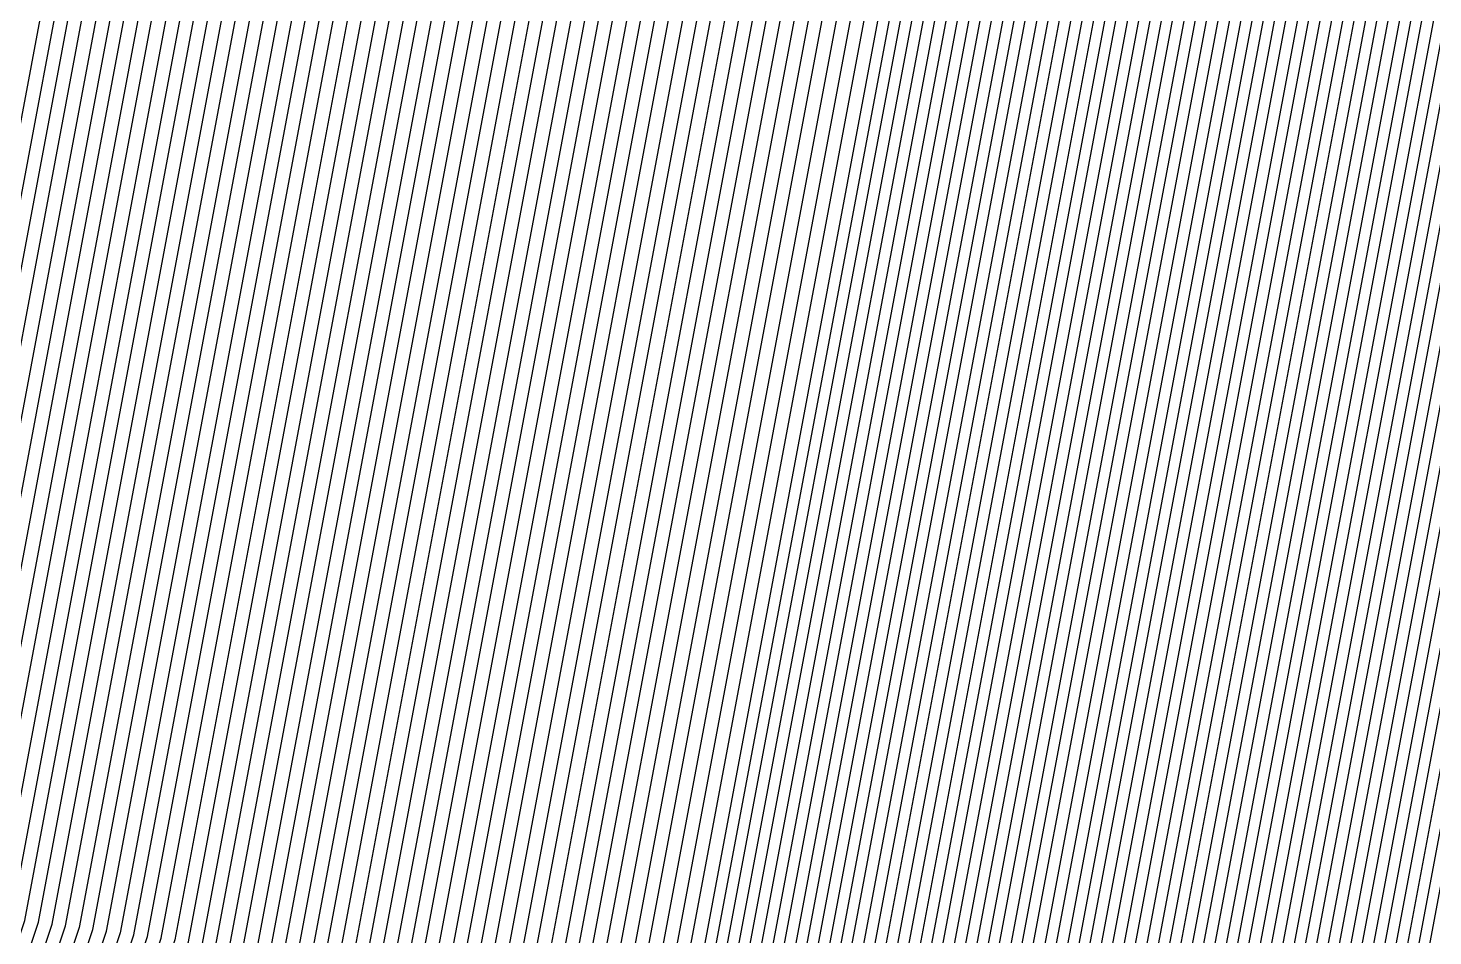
# Model space of a CAD drawing. Extents: x 7084 to 11035, y 13750 to 16729.
# Drawn here: x 8720.1 to 8791.9, y 15180.6 to 15227 of the extents above; entities that cross this region are included whole.
import ezdxf

# ---------------------------------------------------------------- set-up
doc = ezdxf.new("R2010")
doc.units = 0
doc.layers.add('Default', color=7, linetype='Continuous')

msp = doc.modelspace()

# ---------------------------------------------------------------- linework, layer by layer
at = {"layer": 'Default'}
for points in [[(8684.284, 15087.314), (8685.991, 15108.65), (8710.313, 15159.165), (8717.797, 15181.616), (8729.023, 15241.486), (8740.97, 15266.235), (8748.454, 15288.686), (8760.067, 15321.201), (8770.308, 15335.709), (8784.767, 15331.939), (8915.888, 15413.89), (8900, 15433.142), (8919.202, 15446.796), (8951.631, 15454.477), (9073.242, 15463.832), (9114.205, 15462.551), (9276.977, 15477.519), (9300.019, 15469.412), (9404.791, 15529.281), (9428.26, 15520.321), (9540.516, 15479.16), (9604.948, 15461.665)], [(8668.907, 15014.061), (8666.207, 15039.515), (8687.239, 15087.314), (8688.781, 15106.598), (8713.637, 15158.221), (8721.285, 15181.165), (8732.756, 15242.347), (8743.555, 15264.717), (8751.203, 15287.66), (8763.071, 15320.889), (8772.327, 15334.002), (8785.396, 15330.594), (8917.561, 15413.197), (8903.2, 15430.598), (8920.556, 15442.939), (8949.867, 15449.882), (9074.144, 15459.441), (9111.169, 15458.284), (9277.51, 15473.58), (9298.337, 15466.252), (9405.406, 15527.435), (9426.619, 15519.336), (9541.336, 15477.273), (9599.573, 15461.46)], [(8672.452, 15016.752), (8670.211, 15037.874), (8691.965, 15087.314), (8693.245, 15103.316), (8718.954, 15156.711), (8726.865, 15180.443), (8738.73, 15243.726), (8747.691, 15262.288), (8755.602, 15286.019), (8767.876, 15320.389), (8775.557, 15331.269), (8786.402, 15328.442), (8920.237, 15412.089), (8908.321, 15426.528), (8922.722, 15436.769), (8947.044, 15442.529), (9075.589, 15452.417), (9106.311, 15451.457), (9278.364, 15467.278), (9295.645, 15461.197), (9406.391, 15524.481), (9423.993, 15517.76), (9542.649, 15474.253), (9590.974, 15461.132)], [(8691.374, 15087.314), (8692.687, 15103.726), (8718.289, 15156.9), (8726.167, 15180.533), (8737.984, 15243.554), (8747.174, 15262.591), (8755.052, 15286.224), (8767.276, 15320.451), (8775.153, 15331.611), (8786.276, 15328.711), (8919.902, 15412.227), (8907.681, 15427.037), (8922.451, 15437.54), (8947.397, 15443.448), (9075.408, 15453.295), (9106.919, 15452.311), (9278.257, 15468.066), (9295.981, 15461.829), (9406.268, 15524.85), (9424.321, 15517.957), (9542.485, 15474.63), (9592.049, 15461.173)], [(8671.212, 15037.464), (8693.147, 15087.314), (8694.361, 15102.495), (8720.283, 15156.334), (8728.26, 15180.262), (8740.224, 15244.071), (8748.725, 15261.68), (8756.701, 15285.609), (8769.078, 15320.263), (8776.365, 15330.586), (8786.653, 15327.904), (8920.906, 15411.812), (8909.601, 15425.51), (8923.263, 15435.226), (8946.338, 15440.691), (9075.95, 15450.661), (9105.097, 15449.75), (9278.577, 15465.702), (9294.972, 15459.934), (9406.637, 15523.743), (9423.336, 15517.367), (9542.978, 15473.498), (9588.824, 15461.05)], [(8694.328, 15087.314), (8695.477, 15101.675), (8721.613, 15155.956), (8729.655, 15180.081), (8741.717, 15244.415), (8749.759, 15261.073), (8757.801, 15285.198), (8770.279, 15320.138), (8777.172, 15329.903), (8786.904, 15327.366), (8921.575, 15411.535), (8910.881, 15424.493), (8923.805, 15433.683), (8945.633, 15438.853), (9076.311, 15448.905), (9103.882, 15448.044), (9278.79, 15464.127), (9294.299, 15458.67), (9406.884, 15523.004), (9422.68, 15516.973), (9543.306, 15472.743), (9586.674, 15460.968)], [(8724.272, 15155.201), (8732.445, 15179.72), (8744.704, 15245.105), (8751.827, 15259.859), (8760, 15284.378), (8772.682, 15319.888), (8778.787, 15328.537), (8787.407, 15326.29), (8922.913, 15410.981), (8913.441, 15422.458), (8924.888, 15430.598), (8944.221, 15435.177), (9077.033, 15445.393), (9101.454, 15444.63), (9279.217, 15460.976), (9292.954, 15456.143), (9407.376, 15521.527), (9421.367, 15516.185), (9543.962, 15471.233), (9582.374, 15460.804)], [(9665.926, 15357.369), (9552.275, 15459.655), (9548.558, 15460.664), (9412.176, 15510.671), (9410.822, 15511.188), (9283.533, 15438.451), (9282.204, 15438.919), (9084.451, 15420.734), (9082.088, 15420.808), (8934.341, 15409.443), (8932.47, 15409), (8931.363, 15408.212), (8932.279, 15407.102), (8790.927, 15318.757), (8790.093, 15318.974), (8789.502, 15318.137), (8775.394, 15278.634), (8766.302, 15251.357), (8765.613, 15249.93), (8751.975, 15177.193), (8742.882, 15149.917)], [(8691.25, 14978.016), (8691.25, 15030.333), (8716.271, 15087.199), (8745.841, 15148.615), (8746.14, 15149.695), (8755.239, 15176.991), (8768.887, 15249.78), (8777.985, 15277.076), (8792.104, 15316.608), (8792.931, 15317.413), (8933.49, 15405.261), (8934.225, 15405.629), (9082.078, 15417.002), (9082.905, 15417.002), (9280.801, 15435.2), (9282.133, 15434.373), (9545.994, 15457.119), (9659.727, 15354.759)], [(9649.216, 15351.313), (9538.354, 15451.088), (9281.157, 15428.916), (9276.493, 15431.811), (9083.594, 15414.073), (9080.699, 15414.073), (8936.58, 15402.987), (8934.007, 15401.7), (8796.998, 15316.07), (8794.103, 15313.255), (8780.341, 15274.721), (8771.472, 15248.114), (8758.168, 15177.163), (8749.299, 15150.557), (8748.254, 15146.777), (8719.43, 15086.912), (8695.041, 15031.482), (8695.041, 14980.486), (8697.292, 14976.545), (8696.408, 14974.293), (8723.014, 14894.473), (8774.011, 14821.305), (8775.538, 14819.375)], [(9645.011, 15349.934), (9535.299, 15448.675), (9280.766, 15426.733), (9274.769, 15430.455), (9083.87, 15412.901), (9080.148, 15412.901), (8937.522, 15401.93), (8934.213, 15400.276), (8798.624, 15315.532), (8794.902, 15311.914), (8781.283, 15273.779), (8772.506, 15247.448), (8759.34, 15177.232), (8750.563, 15150.901), (8749.219, 15146.042), (8720.694, 15086.797), (8696.557, 15031.941), (8696.557, 14981.474), (8699.452, 14976.407)], [(9642.909, 15349.245), (9533.771, 15447.469), (9280.571, 15425.642), (9273.908, 15429.777), (9084.008, 15412.315), (9079.872, 15412.315), (8937.993, 15401.401), (8934.317, 15399.563), (8799.437, 15315.264), (8795.302, 15311.243), (8781.754, 15273.308), (8773.022, 15247.115), (8759.926, 15177.267), (8751.195, 15151.074), (8749.701, 15145.674), (8721.326, 15086.74), (8697.315, 15032.171), (8697.315, 14981.968), (8700.532, 14976.338), (8699.268, 14973.122), (8725.461, 14894.542)], [(8723.221, 15086.568), (8751.149, 15144.571), (8753.09, 15151.591), (8761.684, 15177.37), (8774.573, 15246.116), (8783.167, 15271.895), (8796.501, 15309.231), (8801.877, 15314.458), (8934.627, 15397.427), (8939.406, 15399.816), (9079.045, 15410.558), (9084.421, 15410.558), (9271.323, 15427.744), (9279.985, 15422.367), (9529.187, 15443.85), (9636.601, 15347.177)], [(9615.578, 15340.284), (9513.908, 15431.788), (9278.032, 15411.454), (9262.707, 15420.966), (9085.8, 15404.699), (9076.288, 15404.699), (8944.116, 15394.532), (8935.661, 15390.304), (8810.01, 15311.772), (8800.498, 15302.524), (8787.877, 15267.185), (8779.743, 15242.784), (8767.543, 15177.715), (8759.409, 15153.314), (8755.974, 15140.895), (8729.54, 15085.993)], [(9613.476, 15339.595), (9512.38, 15430.581), (9277.837, 15410.362), (9261.845, 15420.288), (9085.938, 15404.113), (9076.012, 15404.113), (8944.587, 15394.003), (8935.764, 15389.592), (8810.823, 15311.504), (8800.898, 15301.854), (8788.348, 15266.714), (8780.26, 15242.451), (8768.129, 15177.749), (8760.041, 15153.486)], [(9611.373, 15338.906), (9510.852, 15429.375), (9277.641, 15409.271), (9260.984, 15419.61), (9086.076, 15403.527), (9075.736, 15403.527), (8945.058, 15393.475), (8935.868, 15388.879), (8811.637, 15311.235), (8801.297, 15301.183), (8788.819, 15266.243), (8780.777, 15242.118), (8768.714, 15177.784), (8760.673, 15153.659)], [(8731.435, 15085.821), (8757.422, 15139.792), (8761.305, 15153.831), (8769.3, 15177.818), (8781.294, 15241.785), (8789.29, 15265.772), (8801.697, 15300.512), (8812.45, 15310.966), (8935.971, 15388.167), (8945.529, 15392.946), (9075.461, 15402.941), (9086.214, 15402.941), (9260.122, 15418.932), (9277.446, 15408.179), (9509.324, 15428.169), (9609.271, 15338.216)], [(8728.609, 14974.546), (8717.029, 14994.811), (8717.029, 15038.145), (8737.754, 15085.246), (8762.247, 15136.116), (8767.623, 15155.554), (8775.159, 15178.163), (8786.464, 15238.453), (8794, 15261.062), (8805.694, 15293.805), (8820.583, 15308.281), (8937.005, 15381.044), (8950.239, 15387.662), (9072.704, 15397.082), (9087.592, 15397.082), (9251.506, 15412.154), (9275.493, 15397.266), (9494.044, 15416.106), (9588.248, 15331.324)], [(9581.941, 15329.256), (9489.461, 15412.488), (9274.907, 15393.992), (9248.921, 15410.121), (9088.006, 15395.324), (9071.876, 15395.324), (8951.652, 15386.076), (8937.315, 15378.908), (8823.023, 15307.475), (8806.893, 15291.793), (8795.413, 15259.649), (8788.015, 15237.453), (8776.917, 15178.266), (8769.519, 15156.071)], [(9577.736, 15327.877), (9486.405, 15410.075), (9274.517, 15391.809), (9247.198, 15408.765), (9088.281, 15394.152), (9071.325, 15394.152), (8952.594, 15385.019), (8937.522, 15377.483), (8824.649, 15306.938), (8807.693, 15290.452), (8796.355, 15258.707), (8789.049, 15236.787), (8778.089, 15178.335), (8770.782, 15156.416), (8764.659, 15134.278), (8740.913, 15084.959), (8720.82, 15039.294), (8720.82, 14997.281), (8734.009, 14974.202), (8728.827, 14961.013), (8750.747, 14895.255)], [(8744.876, 15149.351), (8754.067, 15176.922), (8767.853, 15250.447), (8777.043, 15278.018), (8791.305, 15317.95), (8933.283, 15406.686), (8791.305, 15317.95)], [(8766.359, 15250.102), (8752.672, 15177.103), (8743.547, 15149.728), (8713.891, 15088.135), (8713.825, 15087.314), (8688.732, 15030.284), (8688.847, 15029.2), (8688.847, 14976.732), (8688.929, 14976.322), (8716.304, 14894.198), (8716.698, 14892.901), (8769.166, 14817.621), (8770.183, 14817.621), (8879.682, 14744.621)], [(8880.06, 14744.794), (8770.167, 14818.056), (8769.658, 14818.056), (8717.001, 14893.607), (8716.804, 14894.255), (8689.331, 14976.675), (8689.29, 14976.88), (8689.29, 15029.537), (8689.233, 15030.078), (8714.416, 15087.314), (8714.449, 15087.725), (8744.212, 15149.539), (8753.37, 15177.012), (8767.106, 15250.274)], [(8880.655, 14745.46), (8770.92, 14818.617), (8770.702, 14818.893), (8718.12, 14894.336), (8690.687, 14976.637), (8690.813, 14976.959), (8690.491, 14977.522), (8690.491, 15030.103), (8715.639, 15087.257), (8745.359, 15148.983), (8745.508, 15149.523), (8754.653, 15176.957), (8768.37, 15250.113)], [(8877.795, 14743.76), (8770.265, 14815.446), (8766.704, 14815.446), (8715.179, 14889.373), (8713.801, 14893.911), (8686.918, 14974.558), (8686.631, 14975.994), (8686.631, 15027.518), (8686.229, 15031.309), (8710.871, 15087.314), (8711.101, 15090.186), (8740.224, 15150.672), (8749.185, 15177.554), (8762.626, 15249.24)], [(8878.172, 14743.932), (8770.249, 14815.881), (8767.196, 14815.881), (8715.483, 14890.078), (8714.301, 14893.968), (8687.321, 14974.91), (8687.074, 14976.141), (8687.074, 15027.855), (8686.73, 15031.104), (8711.462, 15087.314), (8711.659, 15089.776), (8740.888, 15150.483), (8749.882, 15177.464), (8763.372, 15249.413)], [(8764.119, 15249.585), (8750.58, 15177.374), (8741.553, 15150.294), (8712.217, 15089.366), (8712.053, 15087.314), (8687.23, 15030.899), (8687.518, 15028.191), (8687.518, 14976.289), (8687.723, 14975.263), (8714.802, 14894.025), (8715.787, 14890.784), (8767.689, 14816.316), (8770.233, 14816.316), (8878.55, 14744.104), (8881.668, 14744.022), (8985.472, 14750.792), (8989.616, 14750.095), (9095.677, 14811.023), (9183.684, 14808.767), (9269.436, 14772.661), (9323.594, 14770.404)], [(8878.927, 14744.277), (8770.216, 14816.751), (8768.181, 14816.751), (8716.09, 14891.49), (8715.303, 14894.083), (8688.125, 14975.616), (8687.961, 14976.437), (8687.961, 15028.528), (8687.731, 15030.694), (8712.644, 15087.314), (8712.775, 15088.955), (8742.218, 15150.105), (8751.277, 15177.283), (8764.866, 15249.757)], [(8881.092, 14746.448), (8772.46, 14818.87), (8771.805, 14819.697), (8719.752, 14894.382), (8692.594, 14975.856), (8692.973, 14976.821), (8692.008, 14978.51), (8692.008, 15030.563), (8716.903, 15087.142), (8746.324, 15148.248), (8746.772, 15149.867), (8755.825, 15177.026), (8769.404, 15249.447)], [(8881.31, 14746.942), (8773.229, 14818.996), (8772.356, 14820.099), (8720.567, 14894.405), (8693.547, 14975.465), (8694.053, 14976.752), (8692.766, 14979.004), (8692.766, 15030.792), (8717.535, 15087.085), (8746.806, 15147.88), (8747.404, 15150.04), (8756.411, 15177.06), (8769.921, 15249.114)], [(8875.907, 14742.898), (8770.347, 14813.272), (8764.242, 14813.272), (8713.661, 14885.844), (8711.298, 14893.623), (8684.908, 14972.793), (8684.416, 14975.255), (8684.416, 15025.836), (8683.726, 15032.335), (8707.917, 15087.314), (8708.311, 15092.238), (8736.9, 15151.615), (8745.697, 15178.005), (8758.892, 15248.379)], [(8759.639, 15248.551), (8746.395, 15177.915), (8737.565, 15151.427), (8708.869, 15091.828), (8708.508, 15087.314), (8684.227, 15032.13), (8684.859, 15026.172), (8684.859, 14975.403), (8685.31, 14973.146), (8711.799, 14893.681), (8713.965, 14886.55), (8764.735, 14813.707), (8770.331, 14813.707), (8876.285, 14743.071)], [(8760.385, 15248.723), (8747.092, 15177.825), (8738.23, 15151.238), (8709.427, 15091.417), (8709.099, 15087.314), (8684.728, 15031.925), (8685.302, 15026.509), (8685.302, 14975.551), (8685.712, 14973.499), (8712.299, 14893.738), (8714.269, 14887.256), (8765.227, 14814.141), (8770.315, 14814.141), (8876.662, 14743.243), (8882.899, 14743.079)], [(8761.132, 15248.896), (8747.79, 15177.735), (8738.894, 15151.049), (8709.985, 15091.007), (8709.69, 15087.314), (8685.228, 15031.72), (8685.745, 15026.845), (8685.745, 14975.698), (8686.114, 14973.852), (8712.8, 14893.796), (8714.572, 14887.961), (8765.719, 14814.576), (8770.298, 14814.576), (8877.04, 14743.415)], [(8877.417, 14743.588), (8770.282, 14815.011), (8766.212, 14815.011), (8714.876, 14888.667), (8713.3, 14893.853), (8686.516, 14974.205), (8686.188, 14975.846), (8686.188, 15027.182), (8685.729, 15031.514), (8710.281, 15087.314), (8710.543, 15090.597), (8739.559, 15150.86), (8748.487, 15177.644), (8761.879, 15249.068)], [(8770.438, 15248.781), (8756.996, 15177.095), (8748.036, 15150.212), (8747.289, 15147.512), (8718.166, 15087.027), (8693.524, 15031.022), (8693.524, 14979.498), (8695.133, 14976.683), (8694.501, 14975.075), (8721.383, 14894.427), (8772.908, 14820.501), (8773.999, 14819.122), (8881.528, 14747.436), (8984.578, 14754.157), (8986.933, 14755.765), (9092.222, 14816.25), (9096.415, 14818.031), (9183.783, 14815.791), (9185.276, 14814.47), (9270.404, 14778.627), (9324.169, 14776.386), (9325.432, 14777.822)], [(8770.955, 15248.448), (8757.582, 15177.129), (8748.668, 15150.384), (8747.771, 15147.145), (8718.798, 15086.97), (8694.282, 15031.252), (8694.282, 14979.992), (8696.212, 14976.614), (8695.454, 14974.684), (8722.199, 14894.45), (8773.459, 14820.903), (8774.769, 14819.249), (8881.747, 14747.93), (8984.267, 14754.616), (8987.094, 14756.546)], [(8874.398, 14742.209), (8770.413, 14811.532), (8762.273, 14811.532), (8712.447, 14883.021), (8709.296, 14893.394), (8683.3, 14971.382), (8682.643, 14974.664), (8682.643, 15024.49), (8681.724, 15033.156), (8705.554, 15087.314), (8706.079, 15093.879), (8734.242, 15152.37), (8742.907, 15178.366), (8755.905, 15247.689)], [(8874.775, 14742.381), (8770.397, 14811.967), (8762.765, 14811.967), (8712.751, 14883.727), (8709.796, 14893.451), (8683.702, 14971.735), (8683.086, 14974.812), (8683.086, 15024.827), (8682.225, 15032.95), (8706.145, 15087.314), (8706.637, 15093.469), (8734.906, 15152.182), (8743.605, 15178.276), (8756.652, 15247.862)], [(8757.399, 15248.034), (8744.302, 15178.186), (8735.571, 15151.993), (8707.195, 15093.058), (8706.736, 15087.314), (8682.725, 15032.745), (8683.529, 15025.163), (8683.529, 14974.96), (8684.104, 14972.088), (8710.297, 14893.508), (8713.054, 14884.433), (8763.258, 14812.402), (8770.38, 14812.402), (8875.153, 14742.554), (8883.884, 14742.324)], [(8758.145, 15248.206), (8745, 15178.096), (8736.236, 15151.804), (8707.753, 15092.648), (8707.326, 15087.314), (8683.226, 15032.54), (8683.973, 15025.5), (8683.973, 14975.107), (8684.506, 14972.441), (8710.798, 14893.566), (8713.358, 14885.138), (8763.75, 14812.837), (8770.364, 14812.837), (8875.53, 14742.726), (8883.637, 14742.513), (8984.422, 14749.086), (8995.196, 14747.272), (9098.171, 14806.428), (9183.619, 14804.237), (9266.875, 14769.182), (9319.458, 14766.991)], [(8771.989, 15247.781), (8758.754, 15177.198), (8749.931, 15150.729), (8748.736, 15146.41), (8720.062, 15086.855), (8695.799, 15031.711), (8695.799, 14980.98), (8698.372, 14976.476), (8697.361, 14973.903), (8723.83, 14894.496), (8774.562, 14821.707), (8776.308, 14819.502), (8882.183, 14748.918), (8983.647, 14755.535), (8987.415, 14758.109)], [(8872.888, 14741.52), (8770.479, 14809.792), (8760.303, 14809.792), (8711.232, 14880.199), (8707.294, 14893.164), (8681.691, 14969.971), (8680.871, 14974.073), (8680.871, 15023.145), (8679.722, 15033.976), (8703.191, 15087.314), (8703.847, 15095.52), (8731.583, 15153.125), (8740.117, 15178.727), (8752.918, 15247)], [(8873.265, 14741.692), (8770.462, 14810.227), (8760.796, 14810.227), (8711.536, 14880.904), (8707.794, 14893.221), (8682.093, 14970.323), (8681.314, 14974.221), (8681.314, 15023.481), (8680.223, 15033.771), (8703.781, 15087.314), (8704.405, 15095.11), (8732.248, 15152.936), (8740.815, 15178.637), (8753.665, 15247.172)], [(8754.412, 15247.345), (8741.512, 15178.547), (8732.912, 15152.748), (8704.963, 15094.7), (8704.372, 15087.314), (8680.723, 15033.566), (8681.757, 15023.817), (8681.757, 14974.369)], [(8874.02, 14742.037), (8770.429, 14811.097), (8761.781, 14811.097), (8712.143, 14882.316), (8708.795, 14893.336), (8682.898, 14971.029), (8682.2, 14974.517), (8682.2, 15024.154), (8681.224, 15033.361), (8704.963, 15087.314), (8705.521, 15094.289), (8733.577, 15152.559), (8742.21, 15178.457), (8755.158, 15247.517)], [(8871.378, 14740.83), (8770.544, 14808.053), (8758.334, 14808.053), (8710.018, 14877.376), (8705.291, 14892.934), (8680.083, 14968.559), (8679.098, 14973.483), (8679.098, 15021.799), (8677.72, 15034.797), (8700.827, 15087.314), (8701.615, 15097.161), (8728.924, 15153.88), (8737.327, 15179.089), (8749.931, 15246.311)], [(8871.755, 14741.003), (8770.528, 14808.488), (8758.826, 14808.488), (8710.322, 14878.081), (8705.792, 14892.991), (8680.485, 14968.912), (8679.541, 14973.63), (8679.541, 15022.135), (8678.22, 15034.592), (8701.418, 15087.314), (8702.173, 15096.751), (8729.589, 15153.691), (8738.025, 15178.998), (8750.678, 15246.483)], [(8751.425, 15246.655), (8738.722, 15178.908), (8730.254, 15153.503), (8702.731, 15096.341), (8702.009, 15087.314), (8678.721, 15034.387), (8679.985, 15022.472), (8679.985, 14973.778), (8680.887, 14969.265), (8706.293, 14893.049), (8710.625, 14878.787), (8759.319, 14808.923), (8770.512, 14808.923), (8872.133, 14741.175)], [(8752.171, 15246.828), (8739.42, 15178.818), (8730.918, 15153.314), (8703.289, 15095.93), (8702.6, 15087.314), (8679.221, 15034.181), (8680.428, 15022.808), (8680.428, 14973.926), (8681.289, 14969.618), (8706.793, 14893.106), (8710.929, 14879.493), (8759.811, 14809.357), (8770.495, 14809.357), (8872.51, 14741.347), (8885.607, 14741.003), (8983.371, 14747.379), (9000.776, 14744.449), (9100.666, 14801.833), (9183.553, 14799.707), (9264.315, 14765.702)], [(8773.539, 15246.782), (8760.512, 15177.301), (8751.827, 15151.246), (8750.184, 15145.307), (8721.957, 15086.682), (8698.074, 15032.401), (8698.074, 14982.462), (8701.612, 14976.269), (8700.222, 14972.731), (8726.277, 14894.565), (8776.216, 14822.914), (8778.617, 14819.881), (8882.838, 14750.4)], [(8774.056, 15246.449), (8761.098, 15177.336), (8752.459, 15151.418), (8750.666, 15144.939), (8722.589, 15086.625), (8698.832, 15032.63), (8698.832, 14982.956), (8702.692, 14976.2), (8701.175, 14972.34), (8727.093, 14894.588), (8776.768, 14823.316), (8779.387, 14820.007), (8883.056, 14750.894)], [(8746.944, 15245.622), (8734.537, 15179.45), (8726.266, 15154.635), (8699.383, 15098.802), (8698.464, 15087.314), (8675.718, 15035.617), (8677.326, 15020.453), (8677.326, 14972.892), (8678.475, 14967.148), (8703.289, 14892.704), (8708.804, 14874.553), (8756.365, 14806.313), (8770.61, 14806.313), (8869.868, 14740.141), (8887.33, 14739.682), (8982.452, 14745.885), (9005.658, 14741.979)], [(9183.504, 14796.31), (9102.537, 14798.386), (9004.961, 14742.332), (8982.584, 14746.099), (8887.084, 14739.87), (8870.245, 14740.313), (8770.594, 14806.748), (8756.857, 14806.748), (8709.107, 14875.259), (8703.79, 14892.762), (8678.877, 14967.501), (8677.769, 14973.04), (8677.769, 15020.789), (8676.218, 15035.412), (8699.055, 15087.314), (8699.941, 15098.392), (8726.93, 15154.446), (8735.235, 15179.359), (8747.691, 15245.794)], [(8748.438, 15245.966), (8735.932, 15179.269), (8727.595, 15154.258), (8700.499, 15097.982), (8699.646, 15087.314), (8676.719, 15035.207), (8678.212, 15021.126), (8678.212, 14973.187), (8679.279, 14967.853), (8704.29, 14892.819), (8709.411, 14875.964), (8757.349, 14807.183), (8770.577, 14807.183), (8870.623, 14740.486), (8886.838, 14740.059)], [(8749.184, 15246.139), (8736.63, 15179.179), (8728.26, 15154.069), (8701.057, 15097.572), (8700.237, 15087.314), (8677.219, 15035.002), (8678.655, 15021.462), (8678.655, 14973.335), (8679.681, 14968.206), (8704.791, 14892.877), (8709.714, 14876.67), (8757.842, 14807.618), (8770.561, 14807.618), (8871, 14740.658), (8886.591, 14740.248), (8982.846, 14746.525), (9003.566, 14743.038), (9101.913, 14799.535), (9183.52, 14797.443), (9263.035, 14763.963), (9313.255, 14761.87), (9339.308, 14761.46), (9443.933, 14788.662)], [(8775.09, 15245.782), (8762.27, 15177.405), (8753.722, 15151.763), (8751.631, 15144.204), (8723.853, 15086.51), (8700.348, 15033.09), (8700.348, 14983.943), (8704.852, 14976.063), (8703.082, 14971.559), (8728.724, 14894.634), (8777.871, 14824.12), (8780.926, 14820.26), (8883.493, 14751.882)], [(8743.957, 15244.932), (8731.747, 15179.811), (8723.607, 15155.39), (8697.151, 15100.444), (8696.101, 15087.314), (8673.715, 15036.438), (8675.553, 15019.107), (8675.553, 14972.301), (8676.866, 14965.736), (8701.287, 14892.474), (8707.589, 14871.73), (8754.395, 14804.573), (8770.676, 14804.573), (8868.358, 14739.452)], [(8869.113, 14739.796), (8770.643, 14805.443), (8755.38, 14805.443), (8708.196, 14873.142), (8702.288, 14892.589), (8677.67, 14966.442), (8676.44, 14972.596), (8676.44, 15019.78), (8674.716, 15036.028), (8697.282, 15087.314), (8698.267, 15099.623), (8724.936, 15155.013), (8733.142, 15179.63), (8745.451, 15245.277)], [(8869.49, 14739.969), (8770.626, 14805.878), (8755.872, 14805.878), (8708.5, 14873.847), (8702.789, 14892.647), (8678.073, 14966.795), (8676.883, 14972.744), (8676.883, 15020.117), (8675.217, 15035.823), (8697.873, 15087.314), (8698.825, 15099.213), (8725.601, 15154.824), (8733.84, 15179.54), (8746.198, 15245.449)], [(8775.607, 15245.449), (8762.855, 15177.439), (8754.354, 15151.935), (8752.114, 15143.836), (8724.485, 15086.453), (8701.106, 15033.32), (8701.106, 14984.437), (8705.931, 14975.994), (8704.036, 14971.169), (8729.54, 14894.657), (8778.422, 14824.522), (8781.696, 14820.386), (8883.711, 14752.376), (8981.476, 14758.752)], [(8883.93, 14752.87), (8782.466, 14820.513), (8778.973, 14824.924), (8730.355, 14894.68), (8704.989, 14970.778), (8707.011, 14975.925), (8701.865, 14984.931), (8701.865, 15033.55), (8725.117, 15086.395), (8752.596, 15143.469), (8754.986, 15152.108), (8763.441, 15177.474), (8776.124, 15245.116)], [(8776.641, 15244.783), (8764.027, 15177.508), (8755.618, 15152.28), (8753.079, 15143.101), (8725.749, 15086.338), (8702.623, 15033.779), (8702.623, 14985.425), (8708.091, 14975.856), (8705.943, 14970.387), (8731.171, 14894.703), (8779.525, 14825.326), (8783.236, 14820.639), (8884.148, 14753.364)], [(8740.97, 15244.243), (8728.957, 15180.172), (8720.948, 15156.145), (8694.919, 15102.085), (8693.738, 15087.314), (8671.713, 15037.259), (8673.781, 15017.761), (8673.781, 14971.71), (8675.258, 14964.325), (8699.285, 14892.245), (8706.375, 14868.907), (8752.426, 14802.834), (8770.741, 14802.834), (8866.848, 14738.762)], [(8742.464, 15244.588), (8730.352, 15179.991), (8722.277, 15155.767), (8696.035, 15101.264), (8694.919, 15087.314), (8672.714, 15036.848), (8674.667, 15018.434), (8674.667, 14972.006), (8676.062, 14965.031), (8700.286, 14892.36), (8706.982, 14870.319), (8753.411, 14803.704), (8770.708, 14803.704), (8867.603, 14739.107)], [(8867.981, 14739.279), (8770.692, 14804.139), (8753.903, 14804.139), (8707.285, 14871.024), (8700.786, 14892.417), (8676.464, 14965.384), (8675.11, 14972.153), (8675.11, 15018.771), (8673.215, 15036.643), (8695.51, 15087.314), (8696.593, 15100.854), (8722.942, 15155.579), (8731.05, 15179.901), (8743.211, 15244.76)], [(8777.158, 15244.45), (8764.613, 15177.543), (8756.25, 15152.452), (8753.561, 15142.733), (8726.38, 15086.28), (8703.381, 15034.009), (8703.381, 14985.919), (8709.171, 14975.787), (8706.896, 14969.997), (8731.987, 14894.726), (8780.076, 14825.728), (8784.005, 14820.765), (8884.366, 14753.858)], [(8777.675, 15244.117), (8765.199, 15177.577), (8756.882, 15152.625), (8754.044, 15142.366), (8727.012, 15086.223), (8704.139, 15034.239), (8704.139, 14986.413), (8710.251, 14975.718), (8707.85, 14969.606), (8732.802, 14894.749), (8780.628, 14826.13), (8784.775, 14820.892), (8884.584, 14754.352), (8980.235, 14760.59), (8989.184, 14766.702), (9086.914, 14822.845), (9102.849, 14829.611), (9183.944, 14827.532), (9189.619, 14822.511), (9268.635, 14789.242)], [(9445.771, 14779.866), (9347.711, 14754.37), (9304.983, 14755.043), (9257.915, 14757.004), (9183.389, 14788.383), (9106.902, 14790.345), (9014.726, 14737.392), (8980.745, 14743.112), (8890.53, 14737.228), (8864.961, 14737.901), (8770.823, 14800.659), (8749.964, 14800.659), (8704.857, 14865.379), (8696.782, 14891.958), (8673.248, 14962.561), (8671.565, 14970.972), (8671.565, 15016.079), (8669.21, 15038.284), (8690.783, 15087.314), (8692.129, 15104.136), (8717.625, 15157.089), (8725.47, 15180.623), (8737.237, 15243.381)], [(8739.477, 15243.898), (8727.562, 15180.352), (8719.619, 15156.522), (8693.803, 15102.905), (8692.556, 15087.314), (8670.712, 15037.669), (8672.895, 15017.089), (8672.895, 14971.415), (8674.454, 14963.619), (8698.284, 14892.13), (8705.767, 14867.496), (8751.441, 14801.964), (8770.774, 14801.964), (8866.093, 14738.418)], [(8778.192, 15243.783), (8765.785, 15177.611), (8757.513, 15152.797), (8754.526, 15141.998), (8727.644, 15086.165), (8704.898, 15034.469), (8704.898, 14986.907), (8711.331, 14975.649), (8708.803, 14969.216), (8733.618, 14894.772), (8781.179, 14826.532), (8785.545, 14821.018), (8884.803, 14754.846)], [(9183.967, 14829.209), (9103.768, 14831.265), (9086.156, 14823.787), (8989.506, 14768.264), (8979.615, 14761.509), (8885.021, 14755.34), (8786.314, 14821.144), (8781.731, 14826.934), (8734.434, 14894.795), (8709.757, 14968.825), (8712.411, 14975.58), (8705.656, 14987.401), (8705.656, 15034.698), (8728.276, 15086.108), (8755.009, 15141.63), (8758.145, 15152.969), (8766.371, 15177.646), (8778.709, 15243.45)], [(8734.25, 15242.692), (8722.68, 15180.984), (8714.966, 15157.844), (8689.897, 15105.777), (8688.42, 15087.314), (8667.208, 15039.105), (8669.793, 15014.734), (8669.793, 14970.381), (8671.639, 14961.149), (8694.78, 14891.728), (8703.642, 14862.556), (8747.995, 14798.92), (8770.889, 14798.92), (8863.451, 14737.212), (8891.515, 14736.473)], [(8863.828, 14737.384), (8770.873, 14799.355), (8748.487, 14799.355), (8703.946, 14863.262), (8695.28, 14891.785), (8672.041, 14961.502), (8670.236, 14970.529), (8670.236, 15015.07), (8667.709, 15038.9), (8689.011, 15087.314), (8690.455, 15105.367), (8715.631, 15157.655), (8723.377, 15180.894), (8734.997, 15242.864)], [(8864.206, 14737.556), (8770.856, 14799.789), (8748.979, 14799.789), (8704.249, 14863.967), (8695.781, 14891.843), (8672.443, 14961.855), (8670.679, 14970.676), (8670.679, 15015.406), (8668.209, 15038.695), (8689.602, 15087.314), (8691.013, 15104.957), (8716.295, 15157.466), (8724.075, 15180.804), (8735.743, 15243.037)], [(8736.49, 15243.209), (8724.772, 15180.713), (8716.96, 15157.277), (8691.571, 15104.547), (8690.193, 15087.314), (8668.71, 15038.489), (8671.122, 15015.743), (8671.122, 14970.824), (8672.845, 14962.208), (8696.281, 14891.9), (8704.553, 14864.673), (8749.472, 14800.224), (8770.84, 14800.224), (8864.583, 14737.729)], [(8779.226, 15243.117), (8766.957, 15177.68), (8758.777, 15153.142), (8755.491, 15141.263), (8728.908, 15086.051), (8706.414, 15034.928), (8706.414, 14987.895), (8713.491, 14975.511), (8710.711, 14968.434), (8735.249, 14894.818), (8782.282, 14827.337), (8787.084, 14821.271), (8885.239, 14755.834), (8979.305, 14761.969), (8989.667, 14769.045), (9085.777, 14824.258), (9104.227, 14832.093), (9183.978, 14830.048), (9190.549, 14824.235), (9268.256, 14791.516)], [(8861.941, 14736.522), (8770.955, 14797.18), (8746.025, 14797.18), (8702.428, 14859.733), (8692.778, 14891.498), (8670.031, 14959.738), (8668.02, 14969.79), (8668.02, 15013.388), (8665.206, 15039.925), (8686.057, 15087.314), (8687.665, 15107.419), (8712.307, 15158.598), (8719.89, 15181.345), (8731.263, 15242.003)], [(8862.319, 14736.695), (8770.938, 14797.615), (8746.518, 14797.615), (8702.731, 14860.439), (8693.278, 14891.555), (8670.433, 14960.091), (8668.464, 14969.938), (8668.464, 15013.724), (8665.706, 15039.72), (8686.648, 15087.314), (8688.223, 15107.008), (8712.972, 15158.41), (8720.587, 15181.255), (8732.01, 15242.175)], [(8863.074, 14737.039), (8770.905, 14798.485), (8747.502, 14798.485), (8703.338, 14861.85), (8694.279, 14891.67), (8671.237, 14960.796), (8669.35, 14970.233), (8669.35, 15014.397), (8666.707, 15039.31), (8687.829, 15087.314), (8689.339, 15106.188), (8714.301, 15158.032), (8721.982, 15181.074), (8733.503, 15242.52)], [(8728.276, 15241.313), (8717.1, 15181.706), (8709.649, 15159.353), (8685.433, 15109.06), (8683.694, 15087.314), (8663.204, 15040.746), (8666.248, 15012.042), (8666.248, 14969.199), (8668.423, 14958.326), (8690.775, 14891.268), (8701.213, 14856.91), (8744.056, 14795.44), (8771.02, 14795.44), (8860.431, 14735.833)], [(8729.769, 15241.658), (8718.495, 15181.526), (8710.978, 15158.976), (8686.549, 15108.239), (8684.875, 15087.314), (8664.205, 15040.336), (8667.134, 15012.715), (8667.134, 14969.495), (8669.227, 14959.032), (8691.776, 14891.383), (8701.82, 14858.322), (8745.041, 14796.31), (8770.987, 14796.31), (8861.186, 14736.178)], [(8730.516, 15241.83), (8719.192, 15181.435), (8711.643, 15158.787), (8687.107, 15107.829), (8685.466, 15087.314), (8664.705, 15040.131), (8667.577, 15013.051), (8667.577, 14969.642), (8669.629, 14959.385), (8692.277, 14891.441), (8702.124, 14859.027), (8745.533, 14796.745), (8770.971, 14796.745), (8861.564, 14736.35)], [(8781.811, 15241.451), (8769.886, 15177.853), (8761.936, 15154.003), (8757.904, 15139.425), (8732.067, 15085.763), (8710.205, 15036.077), (8710.205, 14990.365), (8718.89, 14975.167), (8715.478, 14966.481), (8739.328, 14894.933), (8785.039, 14829.347), (8790.933, 14821.903), (8886.331, 14758.304)], [(8858.921, 14735.144), (8771.086, 14793.701), (8742.086, 14793.701), (8699.999, 14854.088), (8688.773, 14891.038), (8666.814, 14956.915), (8664.475, 14968.608), (8664.475, 15010.696), (8661.201, 15041.567), (8681.33, 15087.314), (8683.201, 15110.701), (8706.99, 15160.108), (8714.31, 15182.067), (8725.289, 15240.624)], [(8726.036, 15240.797), (8715.007, 15181.977), (8707.655, 15159.92), (8683.759, 15110.291), (8681.921, 15087.314), (8661.702, 15041.362), (8664.919, 15011.033), (8664.919, 14968.756), (8667.216, 14957.268), (8689.274, 14891.096), (8700.302, 14854.793), (8742.579, 14794.136), (8771.07, 14794.136), (8859.299, 14735.316)], [(8726.783, 15240.969), (8715.705, 15181.887), (8708.319, 15159.731), (8684.317, 15109.88), (8682.512, 15087.314), (8662.202, 15041.156), (8665.362, 15011.369), (8665.362, 14968.904), (8667.618, 14957.621), (8689.774, 14891.153), (8700.606, 14855.499), (8743.071, 14794.571), (8771.053, 14794.571), (8859.676, 14735.488)], [(8860.054, 14735.661), (8771.037, 14795.005), (8743.564, 14795.005), (8700.909, 14856.205), (8690.275, 14891.211), (8668.02, 14957.974), (8665.805, 14969.052), (8665.805, 15011.706), (8662.703, 15040.951), (8683.103, 15087.314), (8684.875, 15109.47), (8708.984, 15159.542), (8716.402, 15181.796), (8727.529, 15241.141)], [(8886.549, 14758.798), (8791.702, 14822.029), (8785.591, 14829.749), (8740.143, 14894.956), (8716.432, 14966.091), (8719.97, 14975.098), (8710.963, 14990.859), (8710.963, 15036.307), (8732.699, 15085.706), (8758.387, 15139.057), (8762.568, 15154.176), (8770.472, 15177.887), (8782.328, 15241.118)], [(9107.444, 14837.883), (9083.123, 14827.555), (8990.793, 14774.514), (8977.133, 14765.185), (8886.767, 14759.292), (8792.472, 14822.155), (8786.142, 14830.151), (8740.959, 14894.979), (8717.385, 14965.7), (8721.05, 14975.029), (8711.722, 14991.353), (8711.722, 15036.536), (8733.331, 15085.649), (8758.869, 15138.689), (8763.2, 15154.348), (8771.058, 15177.922), (8782.845, 15240.785)], [(8857.789, 14734.627), (8771.135, 14792.396), (8740.609, 14792.396), (8699.088, 14851.97), (8687.271, 14890.866), (8665.608, 14955.857), (8663.146, 14968.165), (8663.146, 15009.687), (8659.7, 15042.182), (8679.558, 15087.314), (8681.527, 15111.932), (8704.996, 15160.675), (8712.217, 15182.338), (8723.049, 15240.107)], [(8723.796, 15240.28), (8712.915, 15182.248), (8705.661, 15160.486), (8682.085, 15111.522), (8680.149, 15087.314), (8660.2, 15041.977), (8663.589, 15010.023), (8663.589, 14968.313), (8666.01, 14956.209), (8687.772, 14890.924), (8699.391, 14852.676), (8741.102, 14792.831), (8771.119, 14792.831), (8858.166, 14734.799), (8894.961, 14733.831), (8978.382, 14739.271), (9027.281, 14731.041), (9112.515, 14780.005), (9183.241, 14778.192), (9252.154, 14749.176), (9295.678, 14747.362), (9357.164, 14746.394), (9447.839, 14769.969)], [(8858.544, 14734.971), (8771.102, 14793.266), (8741.594, 14793.266), (8699.695, 14853.382), (8688.272, 14890.981), (8666.412, 14956.562), (8664.032, 14968.461), (8664.032, 15010.36), (8660.701, 15041.772), (8680.739, 15087.314), (8682.643, 15111.111), (8706.325, 15160.297), (8713.612, 15182.158), (8724.542, 15240.452)], [(8783.362, 15240.452), (8771.644, 15177.956), (8763.832, 15154.52), (8759.352, 15138.322), (8733.963, 15085.591), (8712.48, 15036.766), (8712.48, 14991.847), (8722.13, 14974.96), (8718.339, 14965.31), (8741.775, 14895.002), (8786.693, 14830.553), (8793.242, 14822.282)], [(8783.879, 15240.119), (8772.23, 15177.991), (8764.464, 15154.693), (8759.834, 15137.954), (8734.594, 15085.534), (8713.238, 15036.996), (8713.238, 14992.341), (8723.21, 14974.891), (8719.292, 14964.919), (8742.59, 14895.025), (8787.245, 14830.955), (8794.011, 14822.408)], [(8784.396, 15239.786), (8772.816, 15178.025), (8765.096, 15154.865), (8760.317, 15137.587), (8735.226, 15085.476), (8713.996, 15037.226), (8713.996, 14992.835), (8724.29, 14974.822), (8720.246, 14964.528), (8743.406, 14895.048), (8787.796, 14831.357), (8794.781, 14822.534)], [(8784.913, 15239.452), (8773.402, 15178.06), (8765.727, 15155.037), (8760.799, 15137.219), (8735.858, 15085.419), (8714.754, 15037.456), (8714.754, 14993.329), (8725.369, 14974.753), (8721.199, 14964.138), (8744.222, 14895.071), (8788.348, 14831.759), (8795.551, 14822.661)], [(9184.116, 14840.111), (9109.741, 14842.018), (9081.228, 14829.91), (8991.597, 14778.42), (8975.582, 14767.483), (8887.858, 14761.762), (8796.321, 14822.787), (8788.899, 14832.162), (8745.037, 14895.094), (8722.153, 14963.747), (8726.449, 14974.684), (8715.513, 14993.823), (8715.513, 15037.685), (8736.49, 15085.361), (8761.282, 15136.851), (8766.359, 15155.209), (8773.988, 15178.094), (8785.43, 15239.119)], [(8797.09, 14822.914), (8789.451, 14832.564), (8745.853, 14895.117), (8723.106, 14963.357), (8727.529, 14974.615), (8716.271, 14994.317), (8716.271, 15037.915), (8737.122, 15085.304), (8761.764, 15136.484), (8766.991, 15155.382), (8774.573, 15178.128), (8785.947, 15238.786)], [(8786.981, 15238.12), (8775.745, 15178.197), (8768.255, 15155.726), (8762.729, 15135.748), (8738.386, 15085.189), (8717.787, 15038.375), (8717.787, 14995.305), (8729.689, 14974.477), (8725.013, 14962.575), (8747.484, 14895.163), (8790.554, 14833.368), (8798.63, 14823.166), (8888.513, 14763.244), (8974.652, 14768.862)], [(8799.399, 14823.293), (8791.105, 14833.77), (8748.3, 14895.186), (8725.967, 14962.185), (8730.769, 14974.408), (8718.545, 14995.799), (8718.545, 15038.604), (8739.017, 15085.132), (8763.212, 15135.381), (8768.887, 15155.899), (8776.331, 15178.232), (8787.498, 15237.787)], [(8788.532, 15237.12), (8777.503, 15178.301), (8770.15, 15156.243), (8764.177, 15134.646), (8740.281, 15085.017), (8720.062, 15039.064), (8720.062, 14996.787), (8732.929, 14974.27), (8727.874, 14961.404), (8749.931, 14895.232), (8792.208, 14834.574), (8800.939, 14823.545), (8889.168, 14764.726), (8973.721, 14770.24), (8992.562, 14783.107)], [(8789.565, 15236.454), (8778.675, 15178.37), (8771.414, 15156.588), (8765.142, 15133.91), (8741.545, 15084.902), (8721.578, 15039.523), (8721.578, 14997.775), (8735.088, 14974.133), (8729.781, 14960.622), (8751.563, 14895.278), (8793.311, 14835.378), (8802.478, 14823.798), (8889.605, 14765.714), (8973.101, 14771.159), (8992.884, 14784.669), (9078.195, 14833.678), (9113.418, 14848.636), (9184.208, 14846.82), (9196.753, 14835.723), (9265.728, 14806.681)], [(8790.082, 15236.121), (8779.261, 15178.404), (8772.046, 15156.76), (8765.624, 15133.543), (8742.177, 15084.844), (8722.337, 15039.753), (8722.337, 14998.269), (8736.168, 14974.064), (8730.734, 14960.232), (8752.378, 14895.301), (8793.862, 14835.78), (8803.248, 14823.925), (8889.823, 14766.208), (8972.791, 14771.619)], [(8790.599, 15235.788), (8779.847, 15178.439), (8772.678, 15156.933), (8766.107, 15133.175), (8742.809, 15084.787), (8723.095, 15039.983), (8723.095, 14998.763), (8737.248, 14973.995), (8731.688, 14959.841), (8753.194, 14895.324), (8794.414, 14836.182), (8804.018, 14824.051), (8890.041, 14766.702), (8972.481, 14772.078), (8993.205, 14786.232), (9077.437, 14834.62), (9114.337, 14850.29), (9184.231, 14848.498), (9197.373, 14836.872)], [(8791.116, 15235.455), (8780.432, 15178.473), (8773.31, 15157.105), (8766.589, 15132.808), (8743.44, 15084.729), (8723.853, 15040.213), (8723.853, 14999.257), (8738.328, 14973.926), (8732.641, 14959.451), (8754.01, 14895.347), (8794.965, 14836.584), (8804.787, 14824.177), (8890.259, 14767.196), (8972.17, 14772.538), (8993.366, 14787.013), (9077.058, 14835.091), (9114.796, 14851.117), (9184.242, 14849.336), (9197.684, 14837.446), (9265.349, 14808.955), (9308.085, 14807.175), (9319.458, 14820.099), (9408.492, 14843.248)], [(8791.633, 15235.121), (8781.018, 15178.508), (8773.942, 15157.277), (8767.072, 15132.44), (8744.072, 15084.672), (8724.611, 15040.442), (8724.611, 14999.751), (8739.408, 14973.857), (8733.595, 14959.06), (8754.825, 14895.37)], [(8792.15, 15234.788), (8781.604, 15178.542), (8774.573, 15157.45), (8767.554, 15132.072), (8744.704, 15084.615), (8725.369, 15040.672), (8725.369, 15000.245), (8740.488, 14973.788), (8734.549, 14958.669), (8755.641, 14895.392), (8796.068, 14837.389)], [(9116.175, 14853.599), (9075.92, 14836.504), (8993.849, 14789.357), (8971.24, 14773.916), (8890.914, 14768.678), (8807.097, 14824.556), (8796.619, 14837.791), (8756.457, 14895.415), (8735.502, 14958.279), (8741.568, 14973.719), (8726.128, 15000.739), (8726.128, 15040.902), (8745.336, 15084.557), (8768.037, 15131.705), (8775.205, 15157.622), (8782.19, 15178.576), (8792.667, 15234.455)], [(8793.184, 15234.122), (8782.776, 15178.611), (8775.837, 15157.794)], [(8793.701, 15233.789), (8783.362, 15178.645), (8776.469, 15157.967), (8769.002, 15130.969), (8746.6, 15084.442), (8727.644, 15041.362), (8727.644, 15001.727), (8743.728, 14973.581), (8737.409, 14957.498), (8758.088, 14895.461), (8797.722, 14838.595)], [(8794.218, 15233.456), (8783.948, 15178.68), (8777.101, 15158.139), (8769.484, 15130.602), (8747.232, 15084.385), (8728.402, 15041.591), (8728.402, 15002.221), (8744.807, 14973.512), (8738.363, 14957.107), (8758.904, 14895.484), (8798.274, 14838.997), (8809.406, 14824.935), (8891.569, 14770.16), (8970.309, 14775.295), (8994.331, 14791.7), (9074.783, 14837.917), (9117.553, 14856.08), (9184.311, 14854.368), (9199.545, 14840.893), (9264.591, 14813.505), (9305.673, 14811.793), (9318.562, 14826.44), (9404.149, 14848.693)], [(8794.735, 15233.122), (8784.534, 15178.714), (8777.733, 15158.311), (8769.967, 15130.234), (8747.863, 15084.327), (8729.161, 15041.821), (8729.161, 15002.715), (8745.887, 14973.443), (8739.316, 14956.716), (8759.719, 14895.507), (8798.825, 14839.399), (8810.175, 14825.062), (8891.787, 14770.654), (8969.999, 14775.755), (8994.492, 14792.481)], [(8795.252, 15232.789), (8785.12, 15178.749), (8778.365, 15158.484), (8770.449, 15129.867), (8748.495, 15084.27)], [(8799.928, 14840.203), (8761.351, 14895.553), (8741.223, 14955.935), (8748.047, 14973.305), (8730.677, 15003.703), (8730.677, 15042.281), (8749.127, 15084.212), (8770.932, 15129.499), (8778.996, 15158.656), (8785.705, 15178.783), (8795.769, 15232.456)], [(8796.286, 15232.123), (8786.291, 15178.818), (8779.628, 15158.828), (8771.414, 15129.131), (8749.759, 15084.155), (8731.435, 15042.51), (8731.435, 15004.197), (8749.127, 14973.237), (8742.177, 14955.545), (8762.166, 14895.576), (8800.479, 14840.605), (8812.484, 14825.441), (8892.442, 14772.136), (8969.069, 14777.133)], [(8750.207, 14973.168), (8732.193, 15004.691), (8732.193, 15042.74), (8750.391, 15084.098), (8771.897, 15128.764), (8780.26, 15159.001), (8786.877, 15178.852), (8796.803, 15231.79)], [(8797.32, 15231.457), (8787.463, 15178.887), (8780.892, 15159.173), (8772.379, 15128.396), (8751.023, 15084.04)], [(8797.837, 15231.123), (8788.049, 15178.921), (8781.524, 15159.345), (8772.862, 15128.028), (8751.654, 15083.983), (8733.71, 15043.2), (8733.71, 15005.679), (8752.367, 14973.03), (8745.037, 14954.373), (8764.613, 14895.645), (8802.134, 14841.812)], [(8798.354, 15230.79), (8788.635, 15178.956), (8782.156, 15159.518), (8773.344, 15127.661), (8752.286, 15083.925), (8734.468, 15043.429), (8734.468, 15006.173), (8753.447, 14972.961), (8745.991, 14953.982), (8765.429, 14895.668), (8802.685, 14842.214), (8815.563, 14825.946), (8893.315, 14774.112), (8967.828, 14778.971), (8995.618, 14797.95), (9071.75, 14841.685), (9121.23, 14862.697), (9184.403, 14861.077), (9202.026, 14845.488)], [(8798.871, 15230.457), (8789.221, 15178.99), (8782.787, 15159.69), (8773.827, 15127.293), (8752.918, 15083.868), (8735.226, 15043.659), (8735.226, 15006.667), (8754.526, 14972.892), (8746.944, 14953.592), (8766.244, 14895.691), (8803.236, 14842.616), (8816.333, 14826.073), (8893.534, 14774.606), (8967.518, 14779.431), (8995.779, 14798.731), (9071.371, 14842.156), (9121.689, 14863.524), (9184.415, 14861.916), (9202.336, 14846.062), (9263.453, 14820.329), (9302.054, 14818.72), (9317.218, 14835.953)], [(8799.388, 15230.124), (8789.807, 15179.025), (8783.419, 15159.862), (8774.309, 15126.926), (8753.55, 15083.81), (8735.985, 15043.889), (8735.985, 15007.161), (8755.606, 14972.823), (8747.898, 14953.201), (8767.06, 14895.714)], [(8799.905, 15229.791), (8790.393, 15179.059), (8784.051, 15160.035), (8774.792, 15126.558), (8754.182, 15083.753), (8736.743, 15044.119), (8736.743, 15007.655), (8756.686, 14972.754), (8748.851, 14952.81), (8767.876, 14895.737), (8804.339, 14843.42)], [(8800.422, 15229.458), (8790.979, 15179.093), (8784.683, 15160.207), (8775.274, 15126.19), (8754.814, 15083.696), (8737.501, 15044.348), (8737.501, 15008.149), (8757.766, 14972.685), (8749.805, 14952.42), (8768.691, 14895.76), (8804.891, 14843.822), (8818.642, 14826.452), (8894.188, 14776.088), (8966.587, 14780.809), (8996.261, 14801.075), (9070.234, 14843.569), (9123.068, 14866.006), (9184.449, 14864.432), (9203.267, 14847.785), (9263.074, 14822.603)], [(8805.442, 14844.224), (8769.507, 14895.783), (8750.758, 14952.029), (8758.846, 14972.616), (8738.259, 15008.643), (8738.259, 15044.578), (8755.446, 15083.638), (8775.757, 15125.823), (8785.315, 15160.379), (8791.564, 15179.128), (8800.939, 15229.125)]]:
    msp.add_lwpolyline(points, dxfattribs=at)

doc.saveas('drawing.dxf')
